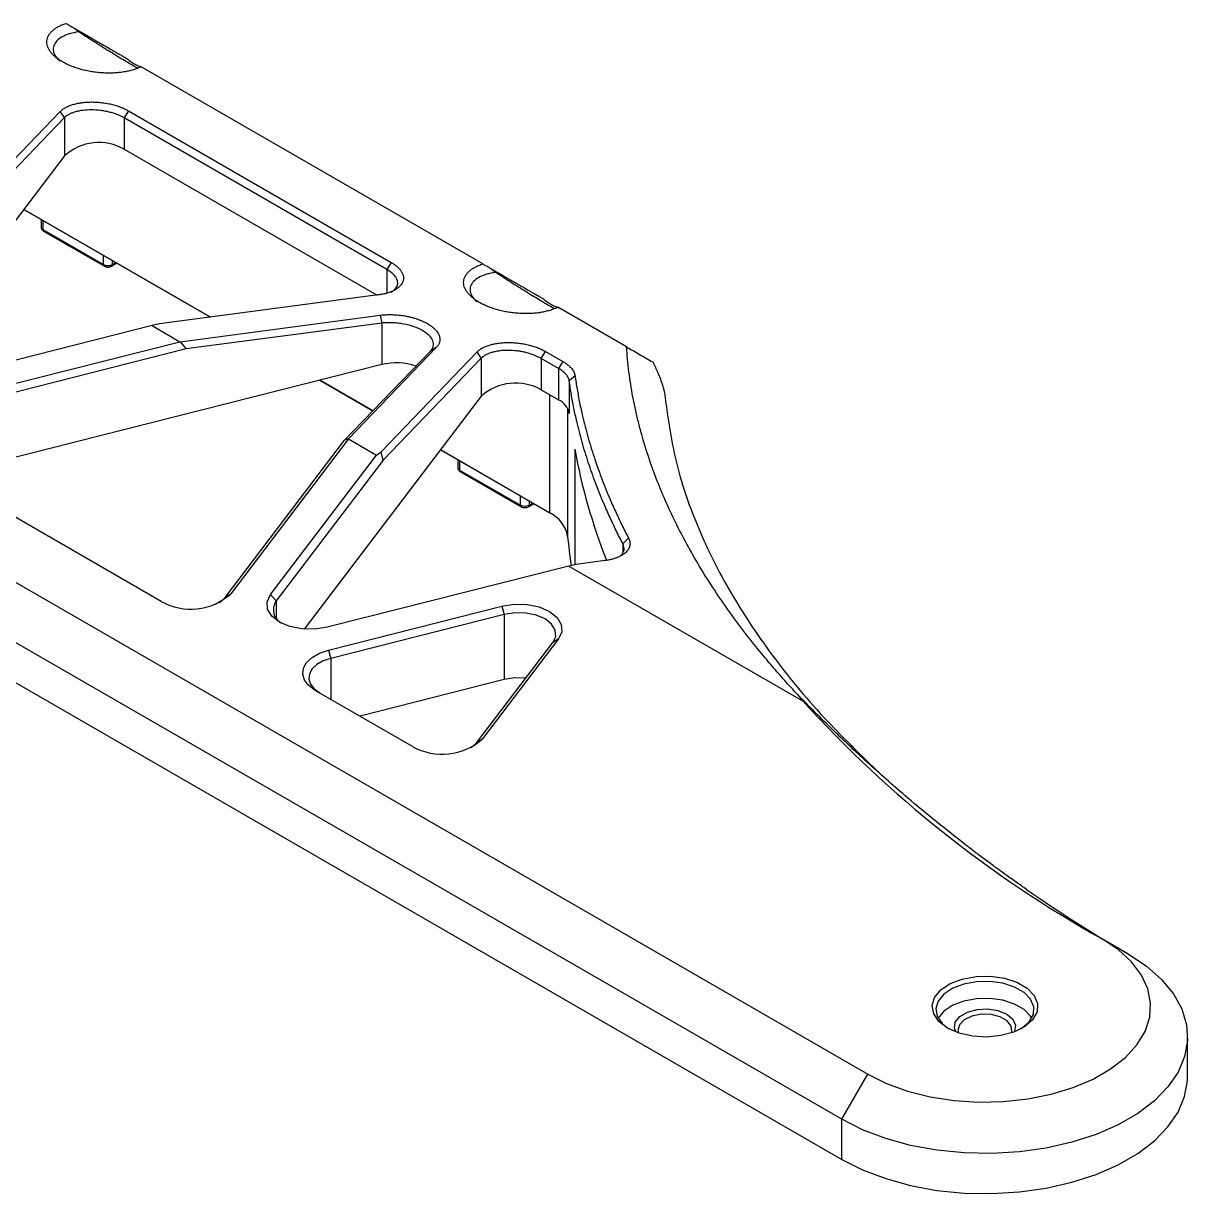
# Model space of a CAD drawing. Header units: millimetres. Extents: x 0 to 420, y 0 to 298.
# Drawn here: x 328.71 to 347.67, y 239.69 to 258.76 of the extents above; entities that cross this region are included whole.
import ezdxf

# ---------------------------------------------------------------- set-up
doc = ezdxf.new("R2010")
doc.units = ezdxf.units.MM

msp = doc.modelspace()

# ---------------------------------------------------------------- linework, layer by layer
at = {"color": 7, "linetype": 'Continuous', "lineweight": 25}
for p, q in [((336.189499, 254.84319), (330.624129, 258.05601)), ((327.744635, 255.699269), (329.308633, 257.327003)), ((329.376972, 257.226894), (327.77821, 255.562978)), ((329.376972, 257.226894), (329.308633, 257.327003)), ((329.376972, 257.226894), (329.376972, 256.605791)), ((330.420209, 257.336854), (330.350709, 257.221768)), ((330.420209, 257.336854), (334.69695, 254.867943)), ((334.627451, 254.752858), (330.350709, 257.221768)), ((330.350709, 257.221768), (330.350709, 256.711589)), ((330.350709, 256.711589), (334.468244, 254.334587)), ((329.376972, 256.605791), (326.494176, 252.81141)), ((331.752751, 253.975112), (328.711977, 255.730514)), ((328.71198, 255.730518), (331.752759, 253.975113)), ((318.294714, 255.589112), (342.459285, 241.639202)), ((328.994967, 255.567147), (328.994967, 255.444061)), ((329.024256, 255.550239), (329.024256, 255.40324)), ((329.024256, 255.40324), (330.014206, 254.831755)), ((329.036685, 255.37577), (330.026635, 254.804284)), ((342.035021, 240.904355), (317.415833, 255.11671)), ((330.014206, 254.831755), (330.014206, 254.978753)), ((330.143198, 254.804284), (330.229813, 254.854286)), ((330.155627, 254.897112), (330.155627, 254.831755)), ((330.155627, 254.831755), (330.212235, 254.864434)), ((334.69695, 254.867943), (334.627451, 254.752858)), ((334.627451, 254.752858), (334.627451, 254.366258)), ((317.569127, 254.374983), (342.035021, 240.251123)), ((334.487741, 254.337168), (330.921826, 253.865115)), ((331.258768, 253.575715), (334.516624, 254.006986)), ((334.516624, 254.006986), (334.545678, 253.878635)), ((338.531572, 253.49114), (337.412354, 254.137251)), ((330.802312, 253.838564), (326.866403, 252.842006)), ((330.921826, 253.865115), (330.802312, 253.838564)), ((330.802312, 253.838564), (331.257738, 253.575652)), ((334.545678, 253.878635), (331.360535, 253.456989)), ((334.545678, 253.878635), (334.545678, 253.201952)), ((326.887565, 252.46914), (331.257738, 253.575652)), ((331.360535, 253.456989), (326.927731, 252.334619)), ((331.257738, 253.575652), (331.258768, 253.575715)), ((331.258768, 253.575715), (331.360535, 253.456989)), ((333.939155, 251.968383), (335.336147, 253.422306)), ((335.43245, 253.478291), (334.003566, 251.991176)), ((335.43245, 253.478291), (335.336147, 253.422306)), ((337.138934, 253.303009), (337.208434, 253.418095)), ((337.208434, 253.418095), (337.492838, 253.253912)), ((334.532861, 251.78051), (336.096858, 253.408244)), ((336.165197, 253.308135), (334.566435, 251.644219)), ((336.165197, 253.308135), (336.096858, 253.408244)), ((336.165197, 253.308135), (336.165197, 252.687032)), ((337.138934, 253.303009), (337.138934, 252.79283)), ((337.423338, 253.138826), (337.138934, 253.303009)), ((337.492838, 253.253912), (337.423338, 253.138826)), ((334.545678, 253.201952), (327.401662, 251.393113)), ((337.423338, 253.138826), (337.423338, 252.628647)), ((334.399308, 252.447288), (333.535229, 252.94611)), ((333.535235, 252.946112), (334.399311, 252.447291)), ((337.691838, 253.021455), (337.597661, 252.937677)), ((337.597661, 252.937677), (337.597661, 252.407481)), ((336.165197, 252.687032), (333.282401, 248.892651)), ((337.138934, 252.79283), (337.423338, 252.628647)), ((337.279554, 250.784562), (337.279554, 252.711652)), ((337.571062, 252.488324), (337.571062, 250.406736)), ((331.994943, 249.40938), (333.939155, 251.968383)), ((334.003264, 251.990693), (332.086522, 249.467847)), ((334.003566, 251.991176), (333.939155, 251.968383)), ((334.003566, 251.991176), (334.003264, 251.990693)), ((334.003264, 251.990693), (334.45869, 251.727782)), ((330.950495, 249.344416), (326.673753, 251.813326)), ((332.732414, 249.45563), (334.45869, 251.727782)), ((334.45869, 251.727782), (334.532861, 251.78051)), ((334.566435, 251.644219), (334.532861, 251.78051)), ((337.282099, 250.783088), (335.500202, 251.811755)), ((335.500205, 251.811759), (337.279554, 250.784562)), ((337.685961, 251.823911), (337.685961, 249.941005)), ((334.566435, 251.644219), (332.823992, 249.350788)), ((335.783192, 251.648388), (335.783192, 251.525302)), ((335.812482, 251.63148), (335.812482, 251.484481)), ((335.812482, 251.484481), (336.802431, 250.912996)), ((335.82491, 251.457011), (336.81486, 250.885525)), ((336.802431, 250.912996), (336.802431, 251.059994)), ((336.931424, 250.885525), (337.018038, 250.935527)), ((336.943852, 250.978354), (336.943852, 250.912996)), ((336.943852, 250.912996), (337.00046, 250.945675)), ((338.56397, 250.372881), (338.472502, 250.279746)), ((338.472502, 250.279746), (338.472502, 250.146859)), ((338.177596, 250.00825), (337.710051, 249.946356)), ((337.590538, 249.919805), (333.654628, 248.923247)), ((337.710051, 249.946356), (337.590538, 249.919805)), ((337.590538, 249.919805), (341.40645, 247.716925)), ((331.994943, 249.40938), (332.086522, 249.467847)), ((332.823992, 249.350788), (332.732414, 249.45563)), ((332.823992, 249.350788), (332.823992, 249.072539)), ((333.67579, 248.550381), (336.499248, 249.26527)), ((336.499248, 249.26527), (336.539414, 249.130749)), ((336.539414, 249.130749), (333.715956, 248.41586)), ((336.539414, 249.130749), (336.539414, 248.069246)), ((336.091525, 247.044473), (337.329884, 248.674421)), ((337.421462, 248.732887), (336.183104, 247.10294)), ((337.421462, 248.732887), (337.329884, 248.674421)), ((333.67579, 248.550381), (333.715956, 248.41586)), ((333.715956, 248.41586), (333.715956, 247.747949)), ((335.047077, 246.979509), (333.461979, 247.894567)), ((336.539414, 248.069246), (334.189887, 247.474354)), ((336.091525, 247.044473), (336.183104, 247.10294)), ((346.274624, 243.845258), (346.698957, 243.600216)), ((346.701926, 243.598502), (346.277662, 243.843504)), ((347.668474, 241.598196), (347.668474, 242.251429)), ((342.035021, 240.904355), (342.459285, 241.639202)), ((342.035021, 240.251123), (342.035021, 240.904355))]:
    msp.add_line(p, q, dxfattribs=at)
at = {"color": 7, "linetype": 'Continuous', "lineweight": 25, "flags": 128}
for points in [[(331.902435, 249.324042), (331.920864, 249.337182), (331.994943, 249.40938)], [(333.654628, 248.923247), (333.452848, 248.891823), (333.243991, 248.896189), (333.046676, 248.935955), (332.878491, 249.007575), (332.754427, 249.104667), (332.685543, 249.218574), (332.677981, 249.339145), (332.732414, 249.45563)], [(336.499248, 249.26527), (336.701028, 249.296694), (336.909884, 249.292328), (337.1072, 249.252563), (337.275385, 249.180942), (337.399449, 249.083851), (337.468333, 248.969943), (337.475895, 248.849373), (337.421462, 248.732887)], [(337.329884, 248.674421), (337.37654, 248.774265), (337.370058, 248.877611), (337.311015, 248.975246), (337.204675, 249.058468), (337.060516, 249.119857), (336.891388, 249.153941), (336.712368, 249.157683), (336.539414, 249.130749)], [(333.461979, 247.894567), (333.357473, 247.971667), (333.288152, 248.061013), (333.258083, 248.15736), (333.269031, 248.255054), (333.320354, 248.348361), (333.40904, 248.431805), (333.529882, 248.500489), (333.67579, 248.550381)], [(333.715956, 248.41586), (333.590893, 248.373095), (333.487313, 248.314223), (333.411297, 248.2427), (333.367306, 248.162722), (333.357922, 248.078984), (333.383695, 247.996401), (333.443113, 247.919819), (333.532689, 247.853734)], [(336.887996, 248.092801), (336.712368, 248.09618), (336.539414, 248.069246)], [(335.999017, 246.959135), (336.017446, 246.972275), (336.091525, 247.044473)], [(342.459285, 241.639202), (342.765159, 241.487245), (343.106848, 241.363303), (343.47672, 241.270144), (343.866512, 241.209849), (344.267517, 241.183766), (344.670778, 241.192477), (345.067285, 241.235787), (345.448182, 241.312729), (345.80496, 241.421584), (346.12965, 241.55992), (346.414997, 241.724648), (346.654629, 241.912087), (346.843192, 242.118051), (346.976473, 242.337938), (347.051497, 242.566837), (347.066585, 242.799634), (347.021403, 243.031129), (346.916959, 243.256151), (346.755585, 243.469674), (346.540888, 243.666927), (346.277662, 243.843504)], [(346.701926, 243.598502), (346.99793, 243.402529), (347.244953, 243.185113), (347.438392, 242.950304), (347.574645, 242.702476), (347.651173, 242.446247), (347.66655, 242.186388), (347.62049, 241.927741), (347.513851, 241.675123), (347.34862, 241.433241), (347.127875, 241.206601), (346.855727, 240.999423), (346.537246, 240.815568), (346.178365, 240.65846), (345.785769, 240.531027), (345.366772, 240.435641), (344.929178, 240.374079), (344.481139, 240.34749), (344.031002, 240.356367), (343.587151, 240.400545), (343.157855, 240.479202), (342.75111, 240.590872), (342.374493, 240.733475), (342.035021, 240.904355)], [(343.760362, 242.390298), (343.618846, 242.498029), (343.532926, 242.623807), (343.508975, 242.758303), (343.548769, 242.891542), (343.649357, 243.013642), (343.803278, 243.115547), (343.999118, 243.1897), (344.222351, 243.230602), (344.456421, 243.235218), (344.683968, 243.203206), (344.888117, 243.136941), (345.053726, 243.041337), (345.168513, 242.923484), (345.223965, 242.792124), (345.215969, 242.656998), (345.145118, 242.528128), (345.016667, 242.415073), (344.840142, 242.326216), (344.628636, 242.268148), (344.397835, 242.245175), (344.164856, 242.259002), (343.946979, 242.308602), (343.760362, 242.390298)], [(344.954699, 242.378102), (344.971444, 242.388844), (345.090933, 242.494012), (345.156841, 242.613891), (345.164279, 242.739589), (345.112696, 242.861785), (345.005918, 242.971415), (344.851863, 243.060349), (344.661957, 243.121991), (344.450285, 243.151769), (344.232545, 243.147476), (344.024887, 243.109428), (343.842711, 243.040448), (343.699528, 242.945652), (343.605958, 242.832071), (343.56894, 242.708128), (343.59122, 242.583016), (343.671145, 242.466013), (343.782248, 242.378102)], [(345.131482, 242.553549), (345.112696, 242.584161), (345.005918, 242.693791), (344.851863, 242.782725), (344.661957, 242.844367), (344.450285, 242.874146), (344.232545, 242.869852), (344.024887, 242.831804), (343.842711, 242.762824), (343.699528, 242.668028), (343.605958, 242.554447), (343.605466, 242.553549)], [(343.891438, 242.328265), (343.870376, 242.38958), (343.885511, 242.489443), (343.958898, 242.580296), (344.081685, 242.65118), (344.239064, 242.693545), (344.412051, 242.702282), (344.579783, 242.676337), (344.722027, 242.618839), (344.821627, 242.536723), (344.866571, 242.439894), (344.851436, 242.34003), (344.845509, 242.328265)], [(344.798258, 242.311328), (344.804254, 242.330652), (344.796786, 242.423899), (344.731472, 242.509293), (344.617134, 242.575299), (344.469212, 242.613004), (344.307685, 242.617315), (344.154368, 242.58765), (344.029967, 242.528016), (343.951283, 242.446465), (343.928943, 242.354013), (343.938689, 242.311328)], [(342.035021, 240.251123), (342.374493, 240.080243), (342.75111, 239.93764), (343.157855, 239.825969), (343.587151, 239.747313), (344.031002, 239.703134), (344.481139, 239.694257), (344.929178, 239.720847), (345.366772, 239.782408), (345.785769, 239.877794), (346.178365, 240.005228), (346.537246, 240.162335), (346.855727, 240.34619), (347.127875, 240.553368), (347.34862, 240.780009), (347.513851, 241.021891), (347.62049, 241.274508), (347.66655, 241.533155), (347.668474, 241.598196)]]:
    msp.add_lwpolyline(points, dxfattribs=at)
at = {"color": 7, "linetype": 'Continuous', "lineweight": 25}
for centre, radius, start, end in [((329.937382, 255.981831), 0.838681, 60.4732743, 131.9286096), ((329.045013, 255.449051), 0.050294, 185.6947993, 245.6253417), ((329.052798, 255.399607), 0.028772, 172.7441703, 235.9436493), ((330.044247, 254.828799), 0.030186, 174.3802681, 234.2945359), ((330.084917, 254.968226), 0.153702, 242.6096722, 297.3903278), ((330.125586, 254.828799), 0.030186, 305.7054641, 5.6197319), ((334.785922, 252.254438), 0.977497, 71.098038, 104.2276487), ((336.725607, 252.063072), 0.838681, 60.4732743, 131.9286096), ((337.287895, 252.342607), 0.316487, 11.8283485, 64.6619019), ((347.422713, 253.628349), 9.902542, 190.4990727, 201.3955955), ((335.833238, 251.530292), 0.050294, 185.6947993, 245.6253417), ((335.841882, 251.481236), 0.029579, 173.7011526, 234.986667), ((336.832472, 250.91004), 0.030186, 174.3802681, 234.2945359), ((336.873142, 251.049467), 0.153702, 242.6096722, 297.3903278), ((336.913812, 250.91004), 0.030186, 305.7054641, 5.6197319), ((337.058198, 250.31241), 0.521466, 10.4213661, 64.8817232), ((346.80859, 251.250468), 9.275981, 185.2187736, 188.1966196), ((331.43271, 250.1958), 0.978461, 240.4732743, 311.9286096), ((333.024167, 249.208157), 0.245792, 144.5288022, 244.0210923), ((355.725224, 260.724478), 19.344863, 222.2528381, 240.7661182), ((335.529292, 247.830894), 0.978461, 240.4732743, 311.9286096), ((358.000093, 263.217442), 22.639598, 235.094012, 240.0631938)]:
    msp.add_arc(centre, radius, start, end, dxfattribs=at)
msp.add_ellipse((362.580713, 250.671105), major_axis=(23.124052, -2.399081), ratio=0.489281334, start_param=3.599091121, end_param=3.608827702, dxfattribs=at)
for points, knots in [([(330.624129, 258.05601), (330.617642, 258.052791), (330.604666, 258.046355), (330.584205, 258.03721), (330.559539, 258.026999), (330.530095, 258.016046), (330.483908, 258.000952), (330.422503, 257.984646), (330.343838, 257.969413), (330.261003, 257.958668), (330.174895, 257.952528), (330.086438, 257.951061), (329.996587, 257.954281), (329.906309, 257.962155), (329.816577, 257.974597), (329.728356, 257.991474), (329.642599, 258.012606), (329.56023, 258.037763), (329.482136, 258.066675), (329.409159, 258.099031), (329.342086, 258.134482), (329.281641, 258.172645), (329.228476, 258.21311), (329.183161, 258.25544), (329.146187, 258.299178), (329.11795, 258.343854), (329.098756, 258.388986), (329.088811, 258.434086), (329.088219, 258.478671), (329.096988, 258.522258), (329.115022, 258.56438), (329.142127, 258.604581), (329.178012, 258.64243), (329.222282, 258.677519), (329.265775, 258.70414), (329.304224, 258.723702), (329.334852, 258.737446), (329.367065, 258.750326), (329.389865, 258.758073), (329.401274, 258.761949)], [0, 0, 0, 0, 0.010466849, 0.020934376, 0.031414849, 0.047101117, 0.062826916, 0.094220777, 0.125600205, 0.156959225, 0.188292718, 0.219596635, 0.250868195, 0.282106008, 0.313310144, 0.344482111, 0.375624794, 0.406742353, 0.437840042, 0.468923996, 0.500000933, 0.53107787, 0.562161823, 0.593259513, 0.624377071, 0.655519755, 0.686691722, 0.717895858, 0.74913367, 0.78040523, 0.811709147, 0.84304264, 0.874401661, 0.905781088, 0.937174949, 0.952862824, 0.968587016, 0.984282208, 1, 1, 1, 1]), ([(329.401274, 258.761949), (329.416525, 258.753143), (329.446735, 258.7357), (329.477448, 258.717967), (329.492656, 258.709186)], [0, 0, 0, 0, 0.504834226, 1, 1, 1, 1]), ([(329.607571, 258.624622), (329.556253, 258.615338), (329.502246, 258.605568), (329.412634, 258.577467), (329.331813, 258.543362), (329.245469, 258.47852), (329.196124, 258.400885), (329.189085, 258.316079), (329.221248, 258.228519), (329.275757, 258.17296), (329.302814, 258.145382)], [0, 0, 0, 0, 0.143683441, 0.151211736, 0.287493466, 0.431116006, 0.574412344, 0.717265945, 0.859656895, 1, 1, 1, 1]), ([(329.607571, 258.624621), (329.595442, 258.634177), (329.570718, 258.653654), (329.532359, 258.681904), (329.506053, 258.69998), (329.492656, 258.709186)], [0, 0, 0, 0, 0.320939508, 0.654186773, 1, 1, 1, 1]), ([(329.492656, 258.709186), (329.500857, 258.704451), (329.517232, 258.694995), (329.550911, 258.675548), (329.594169, 258.650569), (329.64801, 258.61948), (329.703347, 258.587528), (329.759909, 258.554868), (329.81741, 258.521668), (329.875557, 258.488094), (329.934059, 258.454316), (329.99262, 258.420504), (330.050942, 258.38683), (330.100748, 258.358074), (330.139105, 258.335928), (330.176653, 258.314249), (330.221559, 258.288323), (330.268456, 258.261247), (330.304057, 258.240694), (330.330144, 258.225633), (330.354551, 258.211542), (330.371295, 258.201875), (330.379632, 258.197062)], [0, 0, 0, 0, 0.0356961909, 0.0712819086, 0.1418707057, 0.2116109398, 0.2803528392, 0.3479606472, 0.4143154062, 0.4793176851, 0.5428899933, 0.6049794715, 0.6655609221, 0.7246390227, 0.7577413451, 0.7822615334, 0.8384766906, 0.8934011516, 0.9242666399, 0.9471887191, 0.9737043381, 1, 1, 1, 1]), ([(330.566036, 258.032978), (330.560796, 258.035808), (330.536221, 258.049079), (330.475187, 258.083988), (330.38556, 258.13638), (330.246698, 258.219509), (330.050681, 258.340087), (329.81491, 258.489101), (329.678939, 258.577974), (329.607571, 258.624622)], [0, 0, 0, 0, 0.025105327, 0.117752472, 0.210399618, 0.305644131, 0.510961491, 0.743315493, 1, 1, 1, 1]), ([(330.379632, 258.197062), (330.384978, 258.192673), (330.395663, 258.183902), (330.41714, 258.167021), (330.444152, 258.146936), (330.476772, 258.124802), (330.509452, 258.104835), (330.542047, 258.08715), (330.574469, 258.071768), (330.606747, 258.0584), (330.628055, 258.05113), (330.63873, 258.047488)], [0, 0, 0, 0, 0.062741387, 0.1254046, 0.250623994, 0.376006758, 0.501251701, 0.625866121, 0.750283122, 0.874892733, 1, 1, 1, 1]), ([(329.308633, 257.327003), (329.312437, 257.330831), (329.32005, 257.338491), (329.332769, 257.34958), (329.348673, 257.362142), (329.368493, 257.375894), (329.400972, 257.395339), (329.446615, 257.417338), (329.508556, 257.439617), (329.576792, 257.457466), (329.650316, 257.470621), (329.728047, 257.478887), (329.80884, 257.482144), (329.891507, 257.480342), (329.97483, 257.473507), (330.057583, 257.46174), (330.138547, 257.445213), (330.216525, 257.424172), (330.278068, 257.403124), (330.324687, 257.384383), (330.35819, 257.369402), (330.390291, 257.35362), (330.410237, 257.342442), (330.420209, 257.336854)], [0, 0, 0, 0, 0.0208729763, 0.0417731154, 0.0627341503, 0.0940880013, 0.1255011842, 0.1882599405, 0.2510199223, 0.313762154, 0.3764686861, 0.4391236363, 0.5017141147, 0.5642309818, 0.6266693946, 0.6890291048, 0.7513144912, 0.8135343174, 0.8757012284, 0.9067290625, 0.9378602611, 0.968934333, 1, 1, 1, 1]), ([(330.350709, 257.221768), (330.343775, 257.225679), (330.329891, 257.23351), (330.307829, 257.244756), (330.284891, 257.255615), (330.261033, 257.266023), (330.224258, 257.280821), (330.172447, 257.298847), (330.10447, 257.317709), (330.033373, 257.332893), (329.936767, 257.347685), (329.814145, 257.355621), (329.697585, 257.348935), (329.61188, 257.335156), (329.5521, 257.320728), (329.497842, 257.302438), (329.457458, 257.284001), (329.429052, 257.267747), (329.409405, 257.254635), (329.392013, 257.241224), (329.381876, 257.231566), (329.376972, 257.226894)], [0, 0, 0, 0, 0.024711261, 0.049479298, 0.074305708, 0.099192074, 0.124139967, 0.185753701, 0.248404506, 0.309776755, 0.373004977, 0.497779106, 0.62293209, 0.685731072, 0.748576374, 0.811444704, 0.874311444, 0.907384831, 0.937180405, 0.9696094, 1, 1, 1, 1]), ([(328.994967, 255.444061), (328.995556, 255.437091), (328.996725, 255.423268), (329.005925, 255.404099), (329.019201, 255.387511), (329.030955, 255.379618), (329.036684, 255.37577)], [0, 0, 0, 0, 0.260621057, 0.516841916, 0.764515554, 1, 1, 1, 1]), ([(334.69695, 254.867943), (334.703399, 254.864146), (334.716303, 254.856548), (334.734638, 254.844743), (334.7551, 254.830663), (334.777009, 254.81411), (334.807079, 254.788594), (334.839279, 254.755512), (334.868658, 254.714578), (334.888378, 254.672982), (334.898143, 254.631339), (334.897812, 254.590263), (334.887392, 254.550359), (334.867036, 254.512212), (334.837044, 254.476386), (334.797861, 254.443407), (334.75006, 254.41376), (334.694354, 254.387882), (334.642013, 254.369777), (334.597074, 254.35752), (334.561919, 254.349501), (334.52554, 254.342561), (334.500338, 254.338965), (334.487741, 254.337168)], [0, 0, 0, 0, 0.020681168, 0.041384598, 0.062144994, 0.093195203, 0.124304017, 0.186470919, 0.248690736, 0.310976113, 0.373335815, 0.435774218, 0.498291076, 0.560881545, 0.623536486, 0.686243009, 0.748985232, 0.811745204, 0.874503951, 0.90583535, 0.937270976, 0.968644286, 1, 1, 1, 1]), ([(334.699631, 254.382954), (334.717175, 254.393853), (334.761762, 254.42155), (334.797852, 254.478434), (334.808429, 254.547687), (334.781816, 254.619704), (334.723306, 254.690522), (334.659386, 254.73209), (334.627451, 254.752858)], [0, 0, 0, 0, 0.115437909, 0.293373572, 0.470770601, 0.647591356, 0.823931761, 1, 1, 1, 1]), ([(337.412354, 254.137251), (337.405867, 254.134033), (337.392891, 254.127596), (337.37243, 254.118451), (337.347764, 254.10824), (337.318321, 254.097287), (337.272133, 254.082193), (337.210728, 254.065887), (337.132063, 254.050654), (337.049228, 254.039909), (336.96312, 254.033769), (336.874663, 254.032302), (336.784812, 254.035522), (336.694534, 254.043396), (336.604802, 254.055838), (336.516581, 254.072715), (336.430824, 254.093847), (336.348455, 254.119004), (336.270361, 254.147916), (336.197384, 254.180272), (336.130311, 254.215723), (336.069867, 254.253886), (336.016701, 254.294351), (335.971386, 254.336681), (335.934412, 254.38042), (335.906175, 254.425095), (335.886982, 254.470227), (335.877036, 254.515328), (335.876445, 254.559912), (335.885213, 254.603499), (335.903247, 254.645621), (335.930352, 254.685822), (335.966237, 254.723671), (336.010507, 254.75876), (336.054, 254.785381), (336.092449, 254.804944), (336.123077, 254.818687), (336.15529, 254.831567), (336.17809, 254.839314), (336.189499, 254.84319)], [0, 0, 0, 0, 0.010466849, 0.020934376, 0.031414849, 0.047101117, 0.062826916, 0.094220777, 0.125600205, 0.156959225, 0.188292718, 0.219596635, 0.250868195, 0.282106008, 0.313310144, 0.344482111, 0.375624794, 0.406742353, 0.437840042, 0.468923996, 0.500000933, 0.53107787, 0.562161823, 0.593259513, 0.624377071, 0.655519755, 0.686691722, 0.717895858, 0.74913367, 0.78040523, 0.811709147, 0.84304264, 0.874401661, 0.905781088, 0.937174949, 0.952862824, 0.968587016, 0.984282208, 1, 1, 1, 1]), ([(336.189499, 254.84319), (336.20475, 254.834384), (336.234961, 254.816941), (336.265673, 254.799208), (336.280881, 254.790427)], [0, 0, 0, 0, 0.504834226, 1, 1, 1, 1]), ([(336.395796, 254.705862), (336.383667, 254.715418), (336.358943, 254.734895), (336.320584, 254.763145), (336.294278, 254.781222), (336.280881, 254.790427)], [0, 0, 0, 0, 0.320939508, 0.654186773, 1, 1, 1, 1]), ([(336.280881, 254.790427), (336.289082, 254.785692), (336.305457, 254.776236), (336.339136, 254.756789), (336.382394, 254.73181), (336.436235, 254.700721), (336.491572, 254.668769), (336.548134, 254.636109), (336.605635, 254.602909), (336.663782, 254.569335), (336.722284, 254.535557), (336.780845, 254.501745), (336.839167, 254.468071), (336.888973, 254.439315), (336.92733, 254.417169), (336.964878, 254.395491), (337.009784, 254.369564), (337.056681, 254.342488), (337.092282, 254.321935), (337.118369, 254.306874), (337.142776, 254.292783), (337.15952, 254.283116), (337.167857, 254.278303)], [0, 0, 0, 0, 0.035696191, 0.071281909, 0.141870706, 0.21161094, 0.280352839, 0.347960647, 0.414315406, 0.479317685, 0.542889993, 0.604979472, 0.665560922, 0.724639023, 0.757741345, 0.782261533, 0.838476691, 0.893401152, 0.92426664, 0.947188719, 0.973704338, 1, 1, 1, 1]), ([(336.395796, 254.705863), (336.344478, 254.696579), (336.290472, 254.686809), (336.200859, 254.658708), (336.120038, 254.624603), (336.033694, 254.559761), (335.984349, 254.482126), (335.97731, 254.39732), (336.009473, 254.30976), (336.063982, 254.254202), (336.091039, 254.226623)], [0, 0, 0, 0, 0.143683441, 0.151211736, 0.287493466, 0.431116006, 0.574412344, 0.717265945, 0.859656895, 1, 1, 1, 1]), ([(337.354261, 254.114219), (337.349022, 254.117049), (337.324446, 254.13032), (337.263412, 254.165229), (337.173785, 254.217621), (337.034924, 254.30075), (336.838906, 254.421328), (336.603135, 254.570343), (336.467164, 254.659215), (336.395796, 254.705863)], [0, 0, 0, 0, 0.0251053274, 0.1177524725, 0.2103996175, 0.3056441315, 0.5109614906, 0.7433154928, 1, 1, 1, 1]), ([(337.167857, 254.278303), (337.173203, 254.273914), (337.183888, 254.265143), (337.205366, 254.248262), (337.232377, 254.228177), (337.264997, 254.206043), (337.297677, 254.186076), (337.330272, 254.168391), (337.362694, 254.153009), (337.394972, 254.139641), (337.41628, 254.132371), (337.426955, 254.128729)], [0, 0, 0, 0, 0.062741387, 0.1254046, 0.250623994, 0.376006758, 0.501251701, 0.625866121, 0.750283122, 0.874892733, 1, 1, 1, 1]), ([(334.516624, 254.006986), (334.527284, 254.008308), (334.548596, 254.010951), (334.581398, 254.013839), (334.620227, 254.016279), (334.665392, 254.017603), (334.716912, 254.01715), (334.768879, 254.014742), (334.820996, 254.010399), (334.872973, 254.004142), (334.924518, 253.996009), (334.97534, 253.986042), (335.025157, 253.974301), (335.073686, 253.960847), (335.120659, 253.945761), (335.165806, 253.929122), (335.208881, 253.911029), (335.249635, 253.891578), (335.287846, 253.870883), (335.323293, 253.849056), (335.355784, 253.826223), (335.385129, 253.80251), (335.411171, 253.778051), (335.433757, 253.752983), (335.452767, 253.727447), (335.468087, 253.701585), (335.47964, 253.675544), (335.487351, 253.649469), (335.491187, 253.623507), (335.491116, 253.597803), (335.487152, 253.5725), (335.479299, 253.547744), (335.467631, 253.523667), (335.454725, 253.504301), (335.442654, 253.489255), (335.435854, 253.481948), (335.43245, 253.478291)], [0, 0, 0, 0, 0.020934478, 0.041852132, 0.062804537, 0.094172066, 0.125516852, 0.156837764, 0.188134251, 0.21940626, 0.250654334, 0.281879511, 0.313083386, 0.344267996, 0.375435849, 0.406589803, 0.437733056, 0.468869031, 0.500001327, 0.531133624, 0.562269598, 0.593412852, 0.624566806, 0.655734659, 0.686919269, 0.718123144, 0.749348321, 0.780596395, 0.811868404, 0.84316489, 0.874485803, 0.905830589, 0.937198118, 0.968586821, 0.984279251, 1, 1, 1, 1]), ([(335.336147, 253.422306), (335.340157, 253.426488), (335.348041, 253.43471), (335.357866, 253.447352), (335.367786, 253.462441), (335.376636, 253.480128), (335.385622, 253.507683), (335.388527, 253.543309), (335.375289, 253.601769), (335.325398, 253.675436), (335.217334, 253.756253), (335.070867, 253.822374), (334.927503, 253.86027), (334.80839, 253.878215), (334.733588, 253.884095), (334.674347, 253.885555), (334.630899, 253.884976), (334.587587, 253.882855), (334.559891, 253.880066), (334.545678, 253.878635)], [0, 0, 0, 0, 0.0217466545, 0.0427562045, 0.063028899, 0.0950727497, 0.1259371051, 0.1886741681, 0.2512804545, 0.3757888474, 0.5000040302, 0.624219213, 0.7487276058, 0.8113338923, 0.8740709553, 0.9049284439, 0.9369791611, 0.9676569967, 1, 1, 1, 1]), ([(336.096858, 253.408244), (336.100662, 253.412072), (336.108275, 253.419732), (336.120994, 253.430821), (336.136898, 253.443383), (336.156718, 253.457135), (336.189198, 253.47658), (336.23484, 253.498579), (336.296781, 253.520858), (336.365018, 253.538707), (336.438541, 253.551862), (336.516272, 253.560129), (336.597065, 253.563385), (336.679732, 253.561583), (336.763055, 253.554748), (336.845808, 253.542981), (336.926772, 253.526454), (337.00475, 253.505413), (337.066293, 253.484366), (337.112912, 253.465624), (337.146415, 253.450643), (337.178516, 253.434861), (337.198462, 253.423683), (337.208434, 253.418095)], [0, 0, 0, 0, 0.020872976, 0.041773115, 0.06273415, 0.094088001, 0.125501184, 0.18825994, 0.251019922, 0.313762154, 0.376468686, 0.439123636, 0.501714115, 0.564230982, 0.626669395, 0.689029105, 0.751314491, 0.813534317, 0.875701228, 0.906729063, 0.937860261, 0.968934333, 1, 1, 1, 1]), ([(337.138934, 253.303009), (337.132, 253.30692), (337.118116, 253.314751), (337.096054, 253.325997), (337.073116, 253.336856), (337.049258, 253.347264), (337.012483, 253.362062), (336.960672, 253.380088), (336.892695, 253.39895), (336.821598, 253.414134), (336.724992, 253.428926), (336.60237, 253.436862), (336.48581, 253.430176), (336.400105, 253.416397), (336.340325, 253.401969), (336.286067, 253.383679), (336.245683, 253.365242), (336.217277, 253.348988), (336.19763, 253.335876), (336.180238, 253.322465), (336.170101, 253.312807), (336.165197, 253.308135)], [0, 0, 0, 0, 0.024711261, 0.049479298, 0.074305708, 0.099192074, 0.124139967, 0.185753701, 0.248404506, 0.309776755, 0.373004977, 0.497779106, 0.62293209, 0.685731072, 0.748576374, 0.811444704, 0.874311444, 0.907384831, 0.937180405, 0.9696094, 1, 1, 1, 1]), ([(341.316248, 247.825939), (341.280908, 247.864024), (341.210229, 247.940193), (341.106655, 248.054826), (341.004877, 248.169731), (340.90507, 248.284935), (340.807187, 248.40043), (340.647311, 248.593368), (340.432654, 248.864674), (340.174617, 249.21548), (339.934643, 249.568095), (339.712931, 249.922243), (339.509604, 250.277694), (339.263278, 250.752994), (339.002012, 251.349104), (338.821004, 251.894728), (338.72223, 252.269423), (338.674583, 252.473712), (338.633222, 252.677741), (338.598106, 252.881516), (338.569389, 253.085023), (338.546497, 253.288306), (338.536549, 253.423511), (338.531572, 253.49114)], [0, 0, 0, 0, 0.020796173, 0.041591906, 0.062388906, 0.083188882, 0.103993539, 0.124804585, 0.187224138, 0.249654197, 0.312090481, 0.374557524, 0.437027751, 0.49951921, 0.624530563, 0.749609967, 0.785382879, 0.821140611, 0.856891688, 0.892644641, 0.928407999, 0.964190283, 1, 1, 1, 1]), ([(338.531573, 253.49114), (338.602258, 253.450321), (338.743624, 253.368686), (338.886626, 253.286106), (338.958125, 253.244818)], [0, 0, 0, 0, 0.500018113, 1, 1, 1, 1]), ([(337.492838, 253.253912), (337.499967, 253.249704), (337.514244, 253.241276), (337.541102, 253.22379), (337.572175, 253.201098), (337.604863, 253.172693), (337.632792, 253.143356), (337.655694, 253.113313), (337.673433, 253.082809), (337.683699, 253.057214), (337.689339, 253.036751), (337.691004, 253.026556), (337.691838, 253.021455)], [0, 0, 0, 0, 0.062329593, 0.124823472, 0.249636337, 0.374490426, 0.499404908, 0.624396935, 0.749480942, 0.874668828, 0.937289714, 1, 1, 1, 1]), ([(338.958125, 253.244818), (338.96534, 253.230178), (338.979672, 253.2011), (338.999894, 253.158413), (339.018974, 253.116833), (339.036831, 253.076421), (339.053485, 253.037184), (339.068928, 252.999144), (339.083161, 252.962318), (339.099232, 252.918401), (339.116029, 252.868413), (339.132091, 252.813801), (339.144577, 252.762886), (339.153793, 252.715389), (339.156948, 252.687033), (339.158526, 252.672844)], [0, 0, 0, 0, 0.065021469, 0.1291473, 0.19242683, 0.254911404, 0.316654346, 0.377710928, 0.438138302, 0.497995422, 0.599361761, 0.699923838, 0.800001188, 0.899917994, 1, 1, 1, 1]), ([(337.597661, 252.937677), (337.596918, 252.942115), (337.595439, 252.950943), (337.591688, 252.964192), (337.58688, 252.977317), (337.578868, 252.994866), (337.565966, 253.016706), (337.545849, 253.042698), (337.521454, 253.068066), (337.492731, 253.092734), (337.460354, 253.116512), (337.435664, 253.131396), (337.423338, 253.138826)], [0, 0, 0, 0, 0.063731715, 0.126757894, 0.189080723, 0.250702459, 0.376700028, 0.500806493, 0.626199626, 0.750510237, 0.875448283, 1, 1, 1, 1]), ([(338.472502, 250.279746), (338.453589, 250.316405), (338.41573, 250.389789), (338.361077, 250.500054), (338.307935, 250.610573), (338.256475, 250.721348), (338.206667, 250.832369), (338.126803, 251.016977), (338.023052, 251.275847), (337.905685, 251.608273), (337.803999, 251.94132), (337.727889, 252.236583), (337.67174, 252.494964), (337.630213, 252.716211), (337.608528, 252.863745), (337.597661, 252.937677)], [0, 0, 0, 0, 0.04145051, 0.082975863, 0.124576102, 0.166251267, 0.2080014, 0.249826541, 0.374445727, 0.499762638, 0.624384807, 0.749818229, 0.832838176, 0.916232011, 1, 1, 1, 1]), ([(337.691838, 253.021455), (337.697057, 252.984793), (337.707495, 252.911474), (337.72541, 252.801381), (337.744975, 252.691216), (337.766353, 252.580969), (337.7895, 252.470644), (337.831029, 252.286709), (337.897429, 252.028989), (337.99869, 251.697429), (338.115804, 251.365826), (338.233877, 251.071191), (338.347507, 250.813621), (338.451353, 250.59307), (338.526433, 250.446274), (338.56397, 250.372881)], [0, 0, 0, 0, 0.041699607, 0.083394727, 0.125088091, 0.166782427, 0.208480466, 0.250184937, 0.375227443, 0.500240882, 0.625203598, 0.750176595, 0.833475874, 0.916743029, 1, 1, 1, 1]), ([(339.158526, 252.672841), (339.206187, 252.324552), (339.30048, 251.63548), (339.655591, 250.591762), (340.159776, 249.55749), (340.834707, 248.527911), (341.637725, 247.532534), (342.294638, 246.892414), (342.61331, 246.581888)], [0, 0, 0, 0, 0.17010303, 0.336539732, 0.5058346186, 0.672532546, 0.8411437066, 1, 1, 1, 1]), ([(335.783192, 251.525302), (335.783782, 251.518332), (335.78495, 251.504509), (335.79415, 251.48534), (335.807426, 251.468752), (335.81918, 251.460859), (335.824909, 251.457011)], [0, 0, 0, 0, 0.260621057, 0.516841916, 0.764515554, 1, 1, 1, 1]), ([(338.56397, 250.372881), (338.566469, 250.367834), (338.571475, 250.357724), (338.579274, 250.337445), (338.585861, 250.312077), (338.588307, 250.281882), (338.585383, 250.252148), (338.57707, 250.223115), (338.563459, 250.195005), (338.544638, 250.168046), (338.520772, 250.142443), (338.492033, 250.118405), (338.458663, 250.096113), (338.420908, 250.07575), (338.379083, 250.057468), (338.333497, 250.041423), (338.284537, 250.027719), (338.241192, 250.018383), (338.205282, 250.012124), (338.186827, 250.009541), (338.177596, 250.00825)], [0, 0, 0, 0, 0.031052585, 0.062198539, 0.124436233, 0.186730888, 0.249083318, 0.311492559, 0.373955723, 0.436468374, 0.499024408, 0.561616482, 0.624236044, 0.686873757, 0.74951968, 0.812163634, 0.874795511, 0.937405649, 0.968691773, 1, 1, 1, 1]), ([(338.44125, 250.095501), (338.46271, 250.121724), (338.508696, 250.177916), (338.485091, 250.244326), (338.472502, 250.279746)], [0, 0, 0, 0, 0.466660787, 1, 1, 1, 1]), ([(345.045004, 244.650885), (344.989251, 244.689746), (344.877735, 244.767473), (344.711702, 244.885841), (344.546559, 245.00552), (344.38239, 245.126639), (344.219162, 245.249169), (343.948776, 245.455692), (343.575175, 245.751018), (343.156483, 246.099168), (342.796309, 246.411319), (342.491768, 246.68405), (342.191471, 246.961775), (341.895442, 247.244618), (341.603215, 247.532158), (341.411925, 247.72799), (341.316248, 247.825939)], [0, 0, 0, 0, 0.041638685, 0.083283377, 0.124937554, 0.166604684, 0.208288226, 0.24999163, 0.375059833, 0.499996516, 0.583355387, 0.666670805, 0.749968065, 0.833272211, 0.916608024, 1, 1, 1, 1])]:
    msp.add_open_spline(points, degree=3, knots=knots, dxfattribs=at)
for points in [[(330.026634, 254.804285), (330.035147, 254.800382), (330.052174, 254.792575), (330.084917, 254.789234), (330.11766, 254.792575), (330.134686, 254.800382), (330.143199, 254.804285)], [(336.814859, 250.885526), (336.823372, 250.881623), (336.840399, 250.873816), (336.873142, 250.870475), (336.905885, 250.873816), (336.922911, 250.881623), (336.931425, 250.885526)]]:
    msp.add_open_spline(points, degree=3, dxfattribs=at)

doc.saveas('drawing.dxf')
